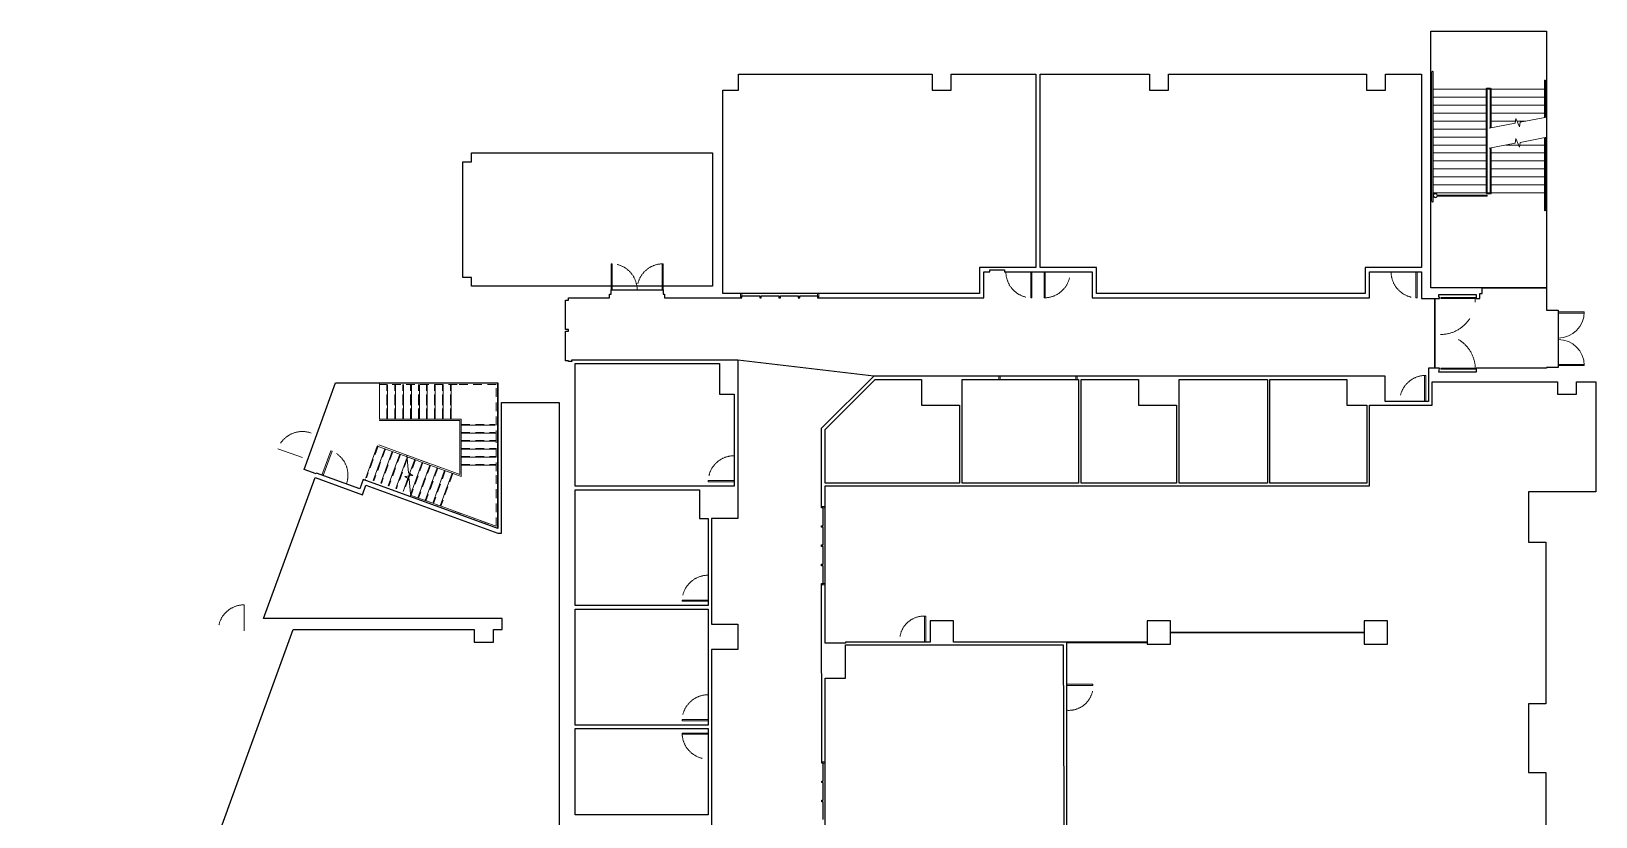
# Model space of a CAD drawing. Header units: inches. Extents: x 1472 to 5724, y 569 to 5704.
# Drawn here: x 3561 to 5724, y 4619 to 5704 of the extents above; entities that cross this region are included whole.
import ezdxf

# ---------------------------------------------------------------- set-up
doc = ezdxf.new("R2010")
doc.units = ezdxf.units.IN
doc.header["$LTSCALE"] = 192
doc.header["$MEASUREMENT"] = 0
doc.linetypes.add('HIDDEN', pattern=[0.375, 0.25, -0.125])
doc.linetypes.add('Overhead - 1_16_', pattern=[0.101562, 0.0625, -0.039062])
for name, color, linetype, lineweight in [('A-DOOR', 3, 'CONTINUOUS', 9), ('A-DOOR-SWNG', 4, 'HIDDEN', 0), ('A-FLOR-STRS', 6, 'CONTINUOUS', 5)]:
    doc.layers.add(name, color=color, linetype=linetype, lineweight=lineweight)
doc.layers.add('A-SPAC-PPLN-AREA', color=7, linetype='CONTINUOUS', plot=False)

msp = doc.modelspace()

# ---------------------------------------------------------------- linework, layer by layer
at = {"layer": 'A-DOOR'}
for p, q in [((4364.5, 5382.7), (4362.8, 5382.7)), ((4362.8, 5382.7), (4362.8, 5346.7)), ((4364.5, 5346.7), (4364.5, 5382.7)), ((4433.2, 5346.7), (4433.2, 5382.7)), ((4433.2, 5382.7), (4434.8, 5382.7)), ((4434.8, 5382.7), (4434.8, 5346.7)), ((4944.4, 5371.7), (4942.8, 5371.7)), ((4942.8, 5371.7), (4942.8, 5335.7)), ((4944.4, 5335.7), (4944.4, 5371.7)), ((4961.3, 5371.7), (4962.9, 5371.7)), ((4961.3, 5335.7), (4961.3, 5371.7)), ((4962.9, 5371.7), (4962.9, 5335.7)), ((5476.8, 5371.7), (5475.2, 5371.7)), ((5475.2, 5371.7), (5475.2, 5335.7)), ((5476.8, 5335.7), (5476.8, 5371.7)), ((4362.8, 5346.7), (4364.5, 5346.7)), ((4434.8, 5346.7), (4433.2, 5346.7)), ((4543.6, 5341.7), (4541.6, 5341.7)), ((4541.6, 5341.7), (4541.6, 5335.7)), ((4543.6, 5335.7), (4543.6, 5341.7)), ((4648.1, 5335.7), (4648.1, 5341.7)), ((4648.1, 5341.7), (4650.1, 5341.7)), ((4650.1, 5341.7), (4650.1, 5335.7)), ((4541.6, 5335.7), (4543.6, 5335.7)), ((4650.1, 5335.7), (4648.1, 5335.7)), ((4942.8, 5335.7), (4944.4, 5335.7)), ((4962.9, 5335.7), (4961.3, 5335.7)), ((5475.2, 5335.7), (5476.8, 5335.7)), ((5509.5, 5334.7), (5509.5, 5336.3)), ((5509.5, 5336.3), (5557.5, 5336.3)), ((5557.5, 5334.7), (5509.5, 5334.7)), ((5557.5, 5336.3), (5557.5, 5334.7)), ((5671.8, 5316.2), (5671.8, 5314.6)), ((5707.8, 5316.2), (5671.8, 5316.2)), ((5671.8, 5314.6), (5707.8, 5314.6)), ((5707.8, 5314.6), (5707.8, 5316.2)), ((5509.5, 5238.7), (5509.5, 5237.1)), ((5557.5, 5238.7), (5509.5, 5238.7)), ((5509.5, 5237.1), (5557.5, 5237.1)), ((5557.5, 5237.1), (5557.5, 5238.7)), ((5671.8, 5242.2), (5671.8, 5243.8)), ((5671.8, 5243.8), (5707.8, 5243.8)), ((5707.8, 5242.2), (5671.8, 5242.2)), ((5707.8, 5243.8), (5707.8, 5242.2)), ((4900.6, 5227.7), (4898.6, 5227.7)), ((4898.6, 5227.7), (4898.6, 5222.8)), ((4898.6, 5222.8), (4900.6, 5222.8)), ((4900.6, 5222.8), (4900.6, 5227.7)), ((5005.1, 5222.8), (5005.1, 5227.7)), ((5005.1, 5227.7), (5007.1, 5227.7)), ((5007.1, 5222.8), (5005.1, 5222.8)), ((5007.1, 5227.7), (5007.1, 5222.8)), ((5487.1, 5192.6), (5487.1, 5228.6)), ((5487.1, 5228.6), (5488.7, 5228.6)), ((5488.7, 5228.6), (5488.7, 5192.6)), ((5488.7, 5192.6), (5487.1, 5192.6)), ((4533, 5083.3), (4497, 5083.3)), ((4497, 5083.3), (4497, 5081.7)), ((4497, 5081.7), (4533, 5081.7)), ((4533, 5081.7), (4533, 5083.3)), ((4658.7, 5047.7), (4653.8, 5047.7)), ((4653.8, 5047.7), (4653.8, 5045.7)), ((4653.8, 5045.7), (4658.7, 5045.7)), ((4658.7, 5045.7), (4658.7, 5047.7)), ((4653.8, 4941.2), (4658.7, 4941.2)), ((4653.8, 4939.2), (4653.8, 4941.2)), ((4658.7, 4939.2), (4653.8, 4939.2)), ((4658.7, 4941.2), (4658.7, 4939.2)), ((4497, 4918.3), (4461, 4918.3)), ((4461, 4918.3), (4461, 4916.7)), ((4461, 4916.7), (4497, 4916.7)), ((4497, 4916.7), (4497, 4918.3)), ((4497, 4753.3), (4461, 4753.3)), ((4461, 4753.3), (4461, 4751.7)), ((4461, 4751.7), (4497, 4751.7)), ((4497, 4751.7), (4497, 4753.3)), ((4461, 4733.2), (4461, 4734.8)), ((4461, 4734.8), (4497, 4734.8)), ((4497, 4733.2), (4461, 4733.2)), ((4497, 4734.8), (4497, 4733.2)), ((4658.8, 4695.1), (4653.9, 4695.1)), ((4653.9, 4695.1), (4653.9, 4693.1)), ((4653.9, 4693.1), (4658.8, 4693.1)), ((4658.8, 4693.1), (4658.8, 4695.1))]:
    msp.add_line(p, q, dxfattribs=at)
at = {"layer": 'A-DOOR', "lineweight": 20}
for p, q in [((3936.1, 5115.1), (3902.3, 5127.4)), ((3963.2, 5090.8), (3975.5, 5124.6)), ((3975.5, 5124.6), (3977.2, 5124)), ((3977.2, 5124), (3964.9, 5090.2)), ((3964.9, 5090.2), (3963.2, 5090.8)), ((3855.8, 4875.8), (3855.8, 4911.8))]:
    msp.add_line(p, q, dxfattribs=at)
at = {"layer": 'A-DOOR', "color": 253, "lineweight": 9, "flags": 128}
for points in [[(4362.8, 5346.7), (4364.5, 5346.7), (4364.5, 5382.7), (4362.8, 5382.7)], [(4434.8, 5346.7), (4433.2, 5346.7), (4433.2, 5382.7), (4434.8, 5382.7)], [(4543.6, 5335.7), (4543.6, 5341.7), (4541.6, 5341.7), (4541.6, 5335.7)], [(4533, 5081.7), (4533, 5083.3), (4497, 5083.3), (4497, 5081.7)], [(4497, 4916.7), (4497, 4918.3), (4461, 4918.3), (4461, 4916.7)], [(4497, 4751.7), (4497, 4753.3), (4461, 4753.3), (4461, 4751.7)], [(4497, 4734.8), (4497, 4733.2), (4461, 4733.2), (4461, 4734.8)]]:
    msp.add_lwpolyline(points, close=True, dxfattribs=at)
at = {"layer": 'A-DOOR'}
for points in [[(4796.1, 4860.2), (4796.1, 4896.2), (4797.8, 4896.2), (4797.8, 4860.2)], [(4992.8, 4800.5), (5028.8, 4800.5), (5028.8, 4802.2), (4992.8, 4802.2)]]:
    msp.add_lwpolyline(points, close=True, dxfattribs=at)
for centre, start, end in [((5671.8, 5316.2), 270, 0), ((5671.8, 5242.2), 0, 90)]:
    msp.add_arc(centre, 36, start, end, dxfattribs=at)
at = {"layer": 'A-DOOR-SWNG'}
for centre, radius, start, end in [((4362.8, 5346.7), 36, 0, 90), ((4362.8, 5346.7), 36, 0, 90), ((4434.8, 5346.7), 36, 90, 180), ((4434.8, 5346.7), 36, 90, 180), ((4944.4, 5371.7), 36, 180, 270), ((4961.3, 5371.7), 36, 270, 0), ((5476.8, 5371.7), 36, 180, 270), ((5509.2, 5333.1), 48, 270, 1.9518), ((5509.2, 5237.1), 48, 1.9401, 90), ((5488.7, 5192.6), 36, 90, 180), ((3936.1, 5115.1), 36, 70, 160), ((3963.2, 5090.8), 36, 339.5, 70), ((4533, 5081.7), 36, 90, 180), ((4533, 5081.7), 36, 90, 180), ((4497, 4916.7), 36, 90, 180), ((4497, 4916.7), 36, 90, 180), ((3855.8, 4875.8), 36, 90, 180), ((4795.1, 4862.8), 33.4, 88.3065, 184.5483), ((4995.5, 4799.5), 33.4, 265.4517, 1.6935), ((4497, 4751.7), 36, 90, 180), ((4497, 4751.7), 36, 90, 180), ((4497, 4734.8), 36, 180, 270), ((4497, 4734.8), 36, 180, 270)]:
    msp.add_arc(centre, radius, start, end, dxfattribs=at)
at = {"layer": 'A-FLOR-STRS'}
for p, q in [((5497.3, 5647.7), (5497.3, 5468.7)), ((5498.8, 5647.7), (5498.8, 5468.7)), ((5495.8, 5623.7), (5497.3, 5623.7)), ((5498.8, 5623.7), (5572.3, 5623.7)), ((5572.3, 5624.2), (5572.3, 5480.2)), ((5573.3, 5625.2), (5578.3, 5625.2)), ((5573.8, 5623.7), (5573.8, 5480.7)), ((5573.8, 5623.7), (5577.8, 5623.7)), ((5577.8, 5623.7), (5577.8, 5570.3)), ((5579.3, 5624.2), (5579.3, 5570.6)), ((5579.3, 5623.7), (5652.8, 5623.7)), ((5652.8, 5635.7), (5652.8, 5584.7)), ((5654.3, 5635.7), (5654.3, 5584.9)), ((5654.3, 5623.7), (5655.8, 5623.7)), ((5495.8, 5612.7), (5497.3, 5612.7)), ((5495.8, 5601.7), (5497.3, 5601.7)), ((5498.8, 5612.7), (5572.3, 5612.7)), ((5498.8, 5601.7), (5572.3, 5601.7)), ((5579.3, 5612.7), (5652.8, 5612.7)), ((5579.3, 5601.7), (5652.8, 5601.7)), ((5654.3, 5612.7), (5655.8, 5612.7)), ((5654.3, 5601.7), (5655.8, 5601.7)), ((5495.8, 5590.7), (5497.3, 5590.7)), ((5495.8, 5579.7), (5497.3, 5579.7)), ((5498.8, 5590.7), (5572.3, 5590.7)), ((5498.8, 5579.7), (5572.3, 5579.7)), ((5579.3, 5590.7), (5652.8, 5590.7)), ((5579.3, 5579.7), (5612.8, 5579.7)), ((5612.5, 5576.9), (5613.3, 5583.5)), ((5613.3, 5583.5), (5618.2, 5571.6)), ((5614.8, 5579.7), (5626.9, 5579.7)), ((5619, 5578.2), (5656.1, 5585.3)), ((5654.3, 5590.7), (5655.8, 5590.7)), ((5495.8, 5568.7), (5497.3, 5568.7)), ((5495.8, 5557.7), (5497.3, 5557.7)), ((5498.8, 5568.7), (5572.3, 5568.7)), ((5498.8, 5557.7), (5572.3, 5557.7)), ((5576.5, 5570.1), (5612.5, 5576.9)), ((5618.2, 5571.6), (5619, 5578.2)), ((5619, 5550.4), (5656.1, 5557.5)), ((5652.8, 5556.9), (5652.8, 5456.7)), ((5654.3, 5557.2), (5654.3, 5456.7)), ((5495.8, 5546.7), (5497.3, 5546.7)), ((5495.8, 5535.7), (5497.3, 5535.7)), ((5498.8, 5546.7), (5572.3, 5546.7)), ((5498.8, 5535.7), (5572.3, 5535.7)), ((5576.5, 5542.3), (5612.5, 5549.2)), ((5577.8, 5542.6), (5577.8, 5480.7)), ((5579.3, 5542.9), (5579.3, 5480.2)), ((5579.3, 5535.7), (5652.8, 5535.7)), ((5599.4, 5546.7), (5617, 5546.7)), ((5612.5, 5549.2), (5613.3, 5555.8)), ((5613.3, 5555.8), (5618.2, 5543.8)), ((5618.2, 5543.8), (5619, 5550.4)), ((5618.5, 5546.7), (5652.8, 5546.7)), ((5654.3, 5546.7), (5655.8, 5546.7)), ((5654.3, 5535.7), (5655.8, 5535.7)), ((5495.8, 5524.7), (5497.3, 5524.7)), ((5495.8, 5513.7), (5497.3, 5513.7)), ((5498.8, 5524.7), (5572.3, 5524.7)), ((5498.8, 5513.7), (5572.3, 5513.7)), ((5579.3, 5524.7), (5652.8, 5524.7)), ((5579.3, 5513.7), (5652.8, 5513.7)), ((5654.3, 5524.7), (5655.8, 5524.7)), ((5654.3, 5513.7), (5655.8, 5513.7)), ((5495.8, 5502.7), (5497.3, 5502.7)), ((5498.8, 5502.7), (5572.3, 5502.7)), ((5579.3, 5502.7), (5652.8, 5502.7)), ((5654.3, 5502.7), (5655.8, 5502.7)), ((5495.8, 5491.7), (5497.3, 5491.7)), ((5495.8, 5480.7), (5497.3, 5480.7)), ((5498.8, 5491.7), (5572.3, 5491.7)), ((5498.8, 5480.7), (5572.3, 5480.7)), ((5504.8, 5477.6), (5572.9, 5477.6)), ((5504.8, 5476.1), (5572.9, 5476.1)), ((5573.3, 5479.2), (5578.3, 5479.2)), ((5573.8, 5480.7), (5577.8, 5480.7)), ((5579.3, 5491.7), (5652.8, 5491.7)), ((5579.3, 5480.7), (5652.8, 5480.7)), ((5654.3, 5491.7), (5655.8, 5491.7)), ((5654.3, 5480.7), (5655.8, 5480.7)), ((4042.8, 5218.2), (4042.8, 5216.7)), ((4150.1, 5218.2), (4042.8, 5218.2)), ((4042.8, 5170.7), (4042.8, 5215.2)), ((4053.8, 5170.7), (4053.8, 5215.2)), ((4064.8, 5170.7), (4064.8, 5215.2)), ((4075.8, 5170.7), (4075.8, 5215.2)), ((4086.8, 5170.7), (4086.8, 5215.2)), ((4097.8, 5170.7), (4097.8, 5215.2)), ((4108.8, 5170.7), (4108.8, 5215.2)), ((4119.8, 5170.7), (4119.8, 5215.2)), ((4130.8, 5170.7), (4130.8, 5215.2)), ((4141.8, 5170.7), (4141.8, 5215.2)), ((4205.8, 5218.2), (4150.1, 5218.2)), ((4205.8, 5162.4), (4205.8, 5218.2)), ((4042.8, 5168.2), (4042.8, 5169.2)), ((4053.8, 5168.2), (4043.5, 5168.2)), ((4053.8, 5168.2), (4053.8, 5169.2)), ((4064.8, 5168.2), (4053.8, 5168.2)), ((4064.8, 5168.2), (4064.8, 5169.2)), ((4075.8, 5168.2), (4064.8, 5168.2)), ((4075.8, 5168.2), (4075.8, 5169.2)), ((4086.8, 5168.2), (4075.8, 5168.2)), ((4086.8, 5168.2), (4086.8, 5169.2)), ((4097.8, 5168.2), (4086.8, 5168.2)), ((4097.8, 5168.2), (4097.8, 5169.2)), ((4108.8, 5168.2), (4097.8, 5168.2)), ((4108.8, 5168.2), (4108.8, 5169.2)), ((4119.8, 5168.2), (4108.8, 5168.2)), ((4119.8, 5168.2), (4119.8, 5169.2)), ((4130.8, 5168.2), (4119.8, 5168.2)), ((4130.8, 5168.2), (4130.8, 5169.2)), ((4141.8, 5168.2), (4130.8, 5168.2)), ((4141.8, 5168.2), (4141.8, 5169.2)), ((4150.1, 5168.2), (4141.8, 5168.2)), ((4150.1, 5168.2), (4155.8, 5168.2)), ((4155.8, 5168.2), (4155.8, 5162.4)), ((4150.1, 5166.2), (4043.5, 5166.2)), ((4150.1, 5166.2), (4153.8, 5166.2)), ((4153.8, 5166.2), (4153.8, 5162.4)), ((4153.8, 5096.4), (4153.8, 5162.4)), ((4155.8, 5159.7), (4155.8, 5162.4)), ((4155.8, 5148.7), (4155.8, 5159.7)), ((4155.8, 5159.7), (4202.8, 5159.7)), ((4155.8, 5137.7), (4155.8, 5148.7)), ((4155.8, 5148.7), (4202.8, 5148.7)), ((4205.8, 5096.4), (4205.8, 5162.4)), ((4039.7, 5131.1), (4023.8, 5087.3)), ((4050.1, 5127.3), (4034.1, 5083.6)), ((4040.1, 5132), (4039.7, 5131.1)), ((4039.7, 5131.1), (4050.1, 5127.3)), ((4041.6, 5132.5), (4080.7, 5118.3)), ((4050.1, 5127.3), (4060.4, 5123.6)), ((4155.8, 5126.7), (4155.8, 5137.7)), ((4155.8, 5137.7), (4202.8, 5137.7)), ((4155.8, 5115.7), (4155.8, 5126.7)), ((4155.8, 5126.7), (4202.8, 5126.7)), ((4060.4, 5123.6), (4044.5, 5079.8)), ((4070.7, 5119.8), (4054.8, 5076)), ((4060.4, 5123.6), (4070.7, 5119.8)), ((4080.9, 5115.7), (4065.2, 5072.3)), ((4070.7, 5119.8), (4080.9, 5116.1)), ((4082.8, 5094.2), (4080.7, 5118.3)), ((4080.7, 5118.3), (4146.3, 5094.5)), ((4080.9, 5116.1), (4081.1, 5116)), ((4081.1, 5116), (4080.9, 5115.7)), ((4081.1, 5116), (4091.4, 5112.3)), ((4091.4, 5112.3), (4084.4, 5093.1)), ((4101.7, 5108.5), (4085.5, 5063.8)), ((4091.4, 5112.3), (4101.7, 5108.5)), ((4112.1, 5104.8), (4095.7, 5059.7)), ((4101.7, 5108.5), (4112.1, 5104.8)), ((4112.1, 5104.8), (4122.4, 5101)), ((4155.8, 5104.7), (4155.8, 5115.7)), ((4155.8, 5115.7), (4202.8, 5115.7)), ((4155.8, 5096.4), (4155.8, 5104.7)), ((4155.8, 5104.7), (4202.8, 5104.7)), ((4023.3, 5085.9), (4022.6, 5084.1)), ((4022.6, 5084.1), (4085.7, 5061.1)), ((4082, 5086.3), (4075.5, 5068.5)), ((4077.6, 5089.2), (4088.8, 5090.2)), ((4083.6, 5085.2), (4077.6, 5089.2)), ((4083.2, 5089.7), (4082, 5086.3)), ((4088.8, 5090.2), (4082.8, 5094.2)), ((4084.4, 5093.1), (4083.2, 5089.7)), ((4085.4, 5064.9), (4083.6, 5085.2)), ((4122.4, 5101), (4106, 5055.9)), ((4132.8, 5097.2), (4116.4, 5052.1)), ((4122.4, 5101), (4132.8, 5097.2)), ((4143.1, 5093.5), (4126.7, 5048.4)), ((4132.8, 5097.2), (4143.1, 5093.5)), ((4143.1, 5093.5), (4145.6, 5092.6)), ((4155.8, 5088.9), (4145.6, 5092.6)), ((4153.8, 5091.7), (4146.3, 5094.5)), ((4153.8, 5096.4), (4153.8, 5091.7)), ((4155.8, 5096.4), (4155.8, 5088.9)), ((4205.8, 5017.5), (4205.8, 5096.4)), ((4085.5, 5063.3), (4095.7, 5059.7)), ((4085.7, 5061.1), (4085.5, 5063.3)), ((4085.7, 5061.1), (4126, 5046.5)), ((4095.7, 5059.7), (4106, 5055.9)), ((4106, 5055.9), (4116.4, 5052.1)), ((4116.4, 5052.1), (4126.7, 5048.4)), ((4126, 5046.5), (4202.8, 5018.6)), ((4126.7, 5048.4), (4202.8, 5020.7)), ((4204.3, 5018), (4205.8, 5017.5))]:
    msp.add_line(p, q, dxfattribs=at)
at = {"layer": 'A-FLOR-STRS', "linetype": 'Overhead - 1_16_'}
for p, q in [((4042.8, 5218.2), (4042.8, 5216.2)), ((4150.1, 5218.2), (4042.8, 5218.2)), ((4150.1, 5216.2), (4042.8, 5216.2)), ((4042.8, 5168.2), (4042.8, 5216.2)), ((4052.8, 5168.2), (4052.8, 5216.2)), ((4052.8, 5170.7), (4052.8, 5215.2)), ((4053.8, 5168.2), (4053.8, 5216.2)), ((4063.8, 5168.2), (4063.8, 5216.2)), ((4063.8, 5170.7), (4063.8, 5215.2)), ((4064.8, 5168.2), (4064.8, 5216.2)), ((4074.8, 5168.2), (4074.8, 5216.2)), ((4074.8, 5170.7), (4074.8, 5215.2)), ((4075.8, 5168.2), (4075.8, 5216.2)), ((4085.8, 5168.2), (4085.8, 5216.2)), ((4085.8, 5170.7), (4085.8, 5215.2)), ((4086.8, 5168.2), (4086.8, 5216.2)), ((4096.8, 5168.2), (4096.8, 5216.2)), ((4096.8, 5170.7), (4096.8, 5215.2)), ((4097.8, 5168.2), (4097.8, 5216.2)), ((4107.8, 5168.2), (4107.8, 5216.2)), ((4107.8, 5170.7), (4107.8, 5215.2)), ((4108.8, 5168.2), (4108.8, 5216.2)), ((4118.8, 5168.2), (4118.8, 5216.2)), ((4118.8, 5170.7), (4118.8, 5215.2)), ((4119.8, 5168.2), (4119.8, 5216.2)), ((4129.8, 5168.2), (4129.8, 5216.2)), ((4129.8, 5170.7), (4129.8, 5215.2)), ((4130.8, 5168.2), (4130.8, 5216.2)), ((4140.8, 5168.2), (4140.8, 5216.2)), ((4140.8, 5170.7), (4140.8, 5215.2)), ((4141.8, 5168.2), (4141.8, 5216.2)), ((4205.8, 5218.2), (4150.1, 5218.2)), ((4203.8, 5216.2), (4150.1, 5216.2)), ((4203.8, 5140.4), (4203.8, 5216.2)), ((4205.8, 5140.4), (4205.8, 5218.2)), ((4150.1, 5168.2), (4042.8, 5168.2)), ((4042.8, 5168.2), (4042.8, 5167.7)), ((4052.8, 5168.2), (4052.8, 5169.2)), ((4063.8, 5168.2), (4063.8, 5169.2)), ((4074.8, 5168.2), (4074.8, 5169.2)), ((4085.8, 5168.2), (4085.8, 5169.2)), ((4096.8, 5168.2), (4096.8, 5169.2)), ((4107.8, 5168.2), (4107.8, 5169.2)), ((4118.8, 5168.2), (4118.8, 5169.2)), ((4129.8, 5168.2), (4129.8, 5169.2)), ((4140.8, 5168.2), (4140.8, 5169.2)), ((4150.1, 5168.2), (4155.8, 5168.2)), ((4155.8, 5168.2), (4155.8, 5140.4)), ((4042.8, 5166.7), (4042.8, 5166.2)), ((4150.1, 5166.2), (4042.8, 5166.2)), ((4150.1, 5166.2), (4153.8, 5166.2)), ((4153.8, 5166.2), (4153.8, 5140.4)), ((4155.8, 5160.7), (4202.8, 5160.7)), ((4155.8, 5149.7), (4202.8, 5149.7)), ((4155.8, 5148.7), (4203.8, 5148.7)), ((4155.8, 5140.4), (4155.8, 5148.7)), ((4203.8, 5140.4), (4203.8, 5148.7)), ((4040.7, 5130.7), (4024.7, 5087)), ((4051, 5127), (4035.1, 5083.2)), ((4153.8, 5096.4), (4153.8, 5140.4)), ((4155.8, 5096.4), (4155.8, 5140.4)), ((4155.8, 5138.7), (4203.8, 5138.7)), ((4155.8, 5138.7), (4202.8, 5138.7)), ((4155.8, 5137.7), (4203.8, 5137.7)), ((4155.8, 5127.7), (4203.8, 5127.7)), ((4155.8, 5127.7), (4202.8, 5127.7)), ((4155.8, 5126.7), (4203.8, 5126.7)), ((4203.8, 5096.4), (4203.8, 5140.4)), ((4205.8, 5096.4), (4205.8, 5140.4)), ((4061.3, 5123.2), (4045.4, 5079.5)), ((4071.7, 5119.5), (4055.8, 5075.7)), ((4081.1, 5113.3), (4066.1, 5071.9)), ((4080.7, 5118.3), (4136, 5098.2)), ((4080.9, 5116.1), (4135.3, 5096.3)), ((4081.1, 5116), (4080.9, 5115.7)), ((4082, 5115.7), (4081.1, 5113.3)), ((4082, 5115.7), (4081.1, 5113.3)), ((4091.4, 5112.3), (4084.4, 5093.1)), ((4092.3, 5111.9), (4085.3, 5092.6)), ((4092.3, 5111.9), (4085.3, 5092.6)), ((4101.7, 5108.5), (4085.5, 5063.8)), ((4102.7, 5108.2), (4086.3, 5063.1)), ((4102.7, 5108.2), (4086.3, 5063.1)), ((4112.1, 5104.8), (4095.7, 5059.7)), ((4113, 5104.4), (4096.6, 5059.3)), ((4113, 5104.4), (4096.6, 5059.3)), ((4155.8, 5116.7), (4203.8, 5116.7)), ((4155.8, 5116.7), (4202.8, 5116.7)), ((4155.8, 5115.7), (4203.8, 5115.7)), ((4155.8, 5105.7), (4203.8, 5105.7)), ((4155.8, 5105.7), (4202.8, 5105.7)), ((4155.8, 5104.7), (4203.8, 5104.7)), ((4082.8, 5085.8), (4076.4, 5068.2)), ((4083.2, 5089.7), (4082, 5086.3)), ((4084.3, 5089.8), (4082.8, 5085.8)), ((4084.3, 5089.8), (4082.8, 5085.8)), ((4085.3, 5092.6), (4084.3, 5089.8)), ((4122.4, 5101), (4106, 5055.9)), ((4123.4, 5100.7), (4107, 5055.6)), ((4123.4, 5100.7), (4107, 5055.6)), ((4132.8, 5097.2), (4116.4, 5052.1)), ((4133.7, 5096.9), (4117.3, 5051.8)), ((4133.7, 5096.9), (4117.3, 5051.8)), ((4143.1, 5093.5), (4126.7, 5048.4)), ((4144, 5093.1), (4127.6, 5048)), ((4155.8, 5088.9), (4135.3, 5096.3)), ((4135.3, 5096.3), (4143.1, 5093.5)), ((4153.8, 5091.7), (4136, 5098.2)), ((4153.8, 5096.4), (4153.8, 5091.7)), ((4155.8, 5096.4), (4155.8, 5088.9)), ((4203.8, 5020.3), (4203.8, 5096.4)), ((4205.8, 5017.5), (4205.8, 5096.4)), ((4085.5, 5063.3), (4126.7, 5048.4)), ((4085.7, 5061.1), (4126, 5046.5)), ((4126, 5046.5), (4205.8, 5017.5)), ((4126.7, 5048.4), (4203.8, 5020.3))]:
    msp.add_line(p, q, dxfattribs=at)
at = {"layer": 'A-FLOR-STRS'}
for radius in [3, 2.5]:
    msp.add_circle((5501.9, 5476.9), radius, dxfattribs=at)
for centre, radius, start, end in [((5498.1, 5647.7), 0.75, 0, 180), ((5573.3, 5624.2), 1, 90, 180), ((5578.3, 5624.2), 1, 0, 90), ((5653.6, 5635.7), 0.75, 0, 180), ((5573.3, 5480.2), 1, 180, 270), ((5572.9, 5476.9), 0.75, 269.9999, 89.9999), ((5578.3, 5480.2), 1, 270, 0), ((5498.1, 5468.7), 0.75, 180, 0), ((5653.6, 5456.7), 0.75, 180, 0)]:
    msp.add_arc(centre, radius, start, end, dxfattribs=at)
at = {"layer": 'A-SPAC-PPLN-AREA'}
for points in [[(5495.8, 5349.7), (5495.8, 5703.7), (5655.8, 5703.7), (5655.8, 5349.7)], [(4949.8, 5644.5), (4949.8, 5377.7), (4871.8, 5377.7), (4871.8, 5341.7), (4517.1, 5341.7), (4517.1, 5622.6), (4539, 5622.6), (4539, 5644.5), (4806.7, 5644.5), (4806.7, 5622.6), (4833, 5622.6), (4833, 5644.5)], [(5482.8, 5644.5), (5482.8, 5377.7), (5404.8, 5377.7), (5404.8, 5341.7), (5033.8, 5341.7), (5033.8, 5377.7), (4955.8, 5377.7), (4955.8, 5644.5), (5106.7, 5644.5), (5106.7, 5622.6), (5133, 5622.6), (5133, 5644.5), (5406.7, 5644.5), (5406.7, 5622.6), (5433, 5622.6), (5433, 5644.5)], [(4503.1, 5535.7), (4503.1, 5351.7), (4169.8, 5351.7), (4169.8, 5363.7), (4157.8, 5363.7), (4157.8, 5523.7), (4169.8, 5523.7), (4169.8, 5535.7), (4503.1, 5535.7)], [(5410.8, 5371.7), (5482.8, 5371.7), (5482.8, 5334.7), (5501.4, 5334.7), (5501.4, 5238.7), (5492.7, 5238.7), (5492.7, 5192.6), (5432.7, 5192.6), (5432.7, 5227.7), (4725.8, 5227.7), (4537.8, 5249.7), (4308.2, 5249.7), (4308.5, 5247.8), (4303.8, 5247.8), (4303.8, 5248.7), (4299.8, 5248.7), (4299.8, 5289.5), (4303.8, 5289.5), (4303.8, 5292), (4299.8, 5292), (4299.8, 5332.7), (4303.8, 5332.7), (4303.8, 5335.2), (4303.8, 5335.7), (4360.8, 5335.7), (4360.8, 5340.7), (4362.8, 5340.7), (4362.8, 5346.7), (4434.8, 5346.7), (4434.8, 5340.7), (4436.8, 5340.7), (4436.8, 5335.7), (4543.6, 5335.7), (4543.6, 5338.5), (4568.2, 5338.5), (4568.2, 5335.7), (4570.2, 5335.7), (4570.2, 5338.5), (4594.8, 5338.5), (4594.8, 5335.7), (4596.8, 5335.7), (4596.8, 5338.5), (4621.5, 5338.5), (4621.5, 5335.7), (4623.5, 5335.7), (4623.5, 5338.5), (4648.1, 5338.5), (4648.1, 5335.7), (4877.8, 5335.7), (4877.8, 5371.7), (4886.4, 5371.7), (4886.4, 5374.5), (4906.4, 5374.5), (4906.4, 5371.7), (4944.4, 5371.7), (4961.3, 5371.7), (4999.3, 5371.7), (5027.8, 5371.7), (5027.8, 5335.7), (5410.8, 5335.7), (5410.8, 5371.7)], [(5507, 5340.2), (5558.5, 5340.2), (5558.5, 5334.7), (5563.5, 5334.7), (5563.5, 5341.7), (5566.5, 5341.7), (5566.5, 5349.7), (5655.8, 5349.7), (5655.8, 5318.7), (5671.8, 5318.7), (5671.8, 5239.7), (5655.8, 5239.7), (5655.8, 5238.7), (5558.6, 5238.7), (5558.6, 5233.2), (5507, 5233.2), (5507.5, 5238.7), (5501.4, 5238.7), (5501.4, 5334.7), (5507.5, 5334.7), (5507.5, 5336.7), (5507, 5336.7), (5507, 5340.2)], [(4512.8, 5244.8), (4512.8, 5202.7), (4533, 5202.7), (4533, 5075.7), (4313.1, 5075.7), (4313.1, 5244.8)], [(3982.1, 5218.5), (4206.3, 5218.5), (4206.3, 5017.2), (4020.3, 5084.9), (4015.5, 5071.8), (3955.7, 5093.6), (3955.3, 5092.6), (3938.7, 5098.6)], [(4658.7, 5153.7), (4727.9, 5222.8), (4791.8, 5222.8), (4791.8, 5187.7), (4844.3, 5187.7), (4844.3, 5079.7), (4658.7, 5079.7)], [(4847.8, 5222.8), (5008.8, 5222.8), (5008.8, 5079.7), (4847.8, 5079.7)], [(5012.3, 5222.8), (5091.8, 5222.7), (5091.8, 5187.7), (5144.3, 5187.7), (5144.3, 5079.7), (5012.3, 5079.9)], [(5147.8, 5222.8), (5269.8, 5222.8), (5269.8, 5079.7), (5147.8, 5079.7)], [(5273.3, 5222.8), (5379.8, 5222.8), (5379.8, 5187.7), (5407.3, 5187.7), (5407.3, 5079.7), (5273.3, 5079.7)], [(4484.8, 5070.8), (4484.8, 5030.8), (4497, 5030.8), (4497, 4910.7), (4313.1, 4910.7), (4313.1, 5070.8)], [(4497, 4905.8), (4497, 4745.7), (4313.1, 4745.7), (4313.1, 4905.8)], [(4658.7, 4810.7), (4686.7, 4810.7), (4686.7, 4856.7), (4987.6, 4856.7), (4989.3, 4410.6), (4847.8, 4410.6), (4847.8, 4445.7), (4791.8, 4445.7), (4791.8, 4410.6), (4728.9, 4410.6), (4658.7, 4480.7)], [(4497, 4740.8), (4497, 4621.7), (4313.1, 4621.7), (4313.1, 4740.8)]]:
    msp.add_lwpolyline(points, close=True, dxfattribs=at)
for points in [[(4656.1, 4615.3), (4656.1, 4639.9), (4653.9, 4639.9), (4653.9, 4641.9), (4656.1, 4641.9), (4656.1, 4666.5), (4653.9, 4666.5), (4653.9, 4668.5), (4656.1, 4668.5), (4656.1, 4693.1), (4653.9, 4693.1), (4653.8, 4941.2), (4656, 4941.2), (4656, 4965.8), (4653.8, 4965.8), (4653.8, 4967.8), (4656, 4967.8), (4656, 4992.5), (4653.8, 4992.5), (4653.8, 4994.5), (4656, 4994.5), (4656, 5019.1), (4653.8, 5019.1), (4653.8, 5021.1), (4656, 5021.1), (4656, 5045.7), (4653.8, 5045.7), (4653.8, 5047.7), (4653.8, 5155.7), (4725.8, 5227.7), (4537.8, 5249.7), (4537.8, 5030.8), (4501.8, 5030.8), (4501.8, 4885.2), (4537.8, 4885.2), (4537.8, 4850), (4501.8, 4850), (4501.8, 4483)], [(4992.8, 4417.6), (4992.8, 4859.9), (5103.8, 4859.9), (5103.8, 4857.7), (5135.8, 4857.7), (5135.8, 4873.7), (5403.8, 4873.7), (5403.8, 4857.7), (5435.8, 4857.7), (5435.8, 4889.7), (5403.8, 4889.7), (5403.8, 4873.7), (5135.8, 4873.7), (5135.8, 4889.7), (5103.8, 4889.7), (5103.8, 4860.2), (4835.8, 4860.2), (4835.8, 4889.7), (4803.8, 4889.7), (4803.9, 4860.2), (4686.7, 4860.2), (4686.7, 4858.7), (4658.7, 4858.7), (4658.7, 5076.2), (5410.8, 5076.2), (5410.8, 5187.7), (5497.6, 5187.7), (5497.6, 5219.5), (5670.7, 5219.5), (5670.7, 5202.6), (5697, 5202.6), (5697, 5219.5), (5723.6, 5219.5), (5723.6, 5068), (5630.6, 5068), (5630.6, 4998.5), (5654.6, 4998.5), (5654.6, 4775), (5630.6, 4775), (5630.6, 4680.5), (5654.6, 4680.5), (5654.6, 4455)], [(3561.5, 3882.6), (3923.6, 4877.5), (4173.8, 4877.5), (4173.8, 4860.3), (4200.3, 4860.3), (4200.3, 4877.5), (4212.2, 4877.5), (4212.2, 4892.8), (3882.6, 4892.8), (3953.6, 5087.8), (4019.2, 5063.9), (4024, 5077.1), (4206.3, 5010.7), (4211.5, 5010.7), (4211.5, 5191), (4291, 5191), (4291, 4440.4)]]:
    msp.add_lwpolyline(points, dxfattribs=at)

doc.saveas('drawing.dxf')
